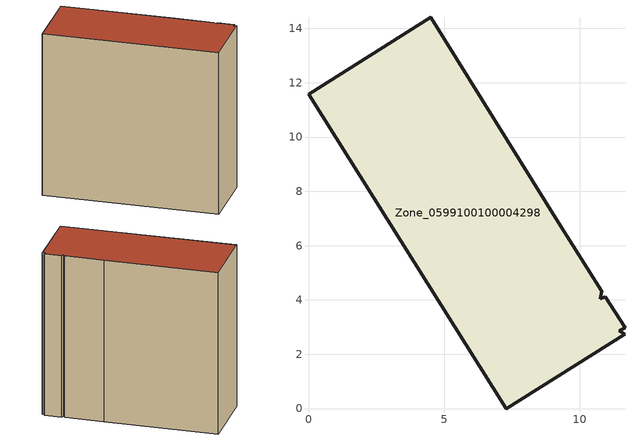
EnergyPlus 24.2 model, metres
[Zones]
Zone_0599100100004298
 floor ground (C_G): 7.28,0 0,11.58 4.5,14.41 9.21,6.86 10.81,4.32 10.74,4.05 10.94,4.12 11.66,2.98 11.45,2.86 11.65,2.74 z0
 wall outside (C_F): 0,11.58 7.28,0 11.65,2.74 11.45,2.86 11.66,2.98 10.94,4.12 10.74,4.05 10.81,4.32 9.21,6.86 4.5,14.41 0,11.58 z0:13.19
 roof outside (C_R): 10.74,4.05 10.81,4.32 9.21,6.86 4.5,14.41 0,11.58 7.28,0 11.65,2.74 11.45,2.86 11.66,2.98 10.94,4.12 z13.19
[BUILDING]
Pand.0599100100004298: North Axis=0; Terrain=City; Loads Convergence Tolerance Value=0.04; Temperature Convergence Tolerance Value=0.4; Solar Distribution=FullExterior; Maximum Number of Warmup Days=25; Minimum Number of Warmup Days=1
[Site:Location]
Rotterdam.The.Hague.AP_ZH_NLD Design_Conditions: Latitude=51.96; Longitude=4.45; Time Zone=1; Elevation=-4.5
[SITE:GROUNDTEMPERATURE:BUILDINGSURFACE]
18, 18, 18, 18, 18, 18, 18, 18, 18, 18, 18, 18
[MATERIAL] Thermal Absorptance=0.9; Solar Absorptance=0.7; Visible Absorptance=0.7
Name | Roughness | Thickness | Conductivity | Density | Specific Heat
G.TC.2006-2014 | MediumSmooth | 0.15 | 0.06 | 540 | 1210
F.TC.2006-2014 | Rough | 0.3 | 0.12 | 1920 | 840
R.TC.2006-2014 | MediumRough | 0.2 | 0.08 | 1500 | 1000
[CONSTRUCTION]
C_G: G.TC.2006-2014
C_F: F.TC.2006-2014
C_R: R.TC.2006-2014
[ZONE]
Zone_0599100100004298: Type=1; Multiplier=1; Ceiling Height=Autocalculate; Volume=Autocalculate; Floor Area=autocalculate; Part of Total Floor Area=Yes
[ZONEINFILTRATION:DESIGNFLOWRATE]
Infil_Zone_0599100100004298: Zone or ZoneList or Space or SpaceList=Zone_0599100100004298; Schedule=AlwaysOn; Design Flow Rate Calculation Method=Flow/Area; Flow Rate per Floor Area=0.0015; Constant Term Coefficient=1; Temperature Term Coefficient=0; Velocity Term Coefficient=0; Velocity Squared Term Coefficient=0
[HVACTEMPLATE:ZONE:IDEALLOADSAIRSYSTEM]
Zone_0599100100004298: Maximum Heating Supply Air Temperature=50; Minimum Cooling Supply Air Temperature=13; Maximum Heating Supply Air Humidity Ratio=0.0156; Minimum Cooling Supply Air Humidity Ratio=0.0077; Heating Limit=NoLimit; Cooling Limit=NoLimit; Dehumidification Control Type=ConstantSensibleHeatRatio; Cooling Sensible Heat Ratio=0.7; Dehumidification Setpoint=60; Humidification Control Type=None; Humidification Setpoint=30; Outdoor Air Method=None; Outdoor Air Flow Rate per Person=0.00944; Outdoor Air Flow Rate per Zone Floor Area=0; Outdoor Air Flow Rate per Zone=0; Demand Controlled Ventilation Type=None; Outdoor Air Economizer Type=NoEconomizer; Heat Recovery Type=None; Sensible Heat Recovery Effectiveness=0.7; Latent Heat Recovery Effectiveness=0.65
[ZONECONTROL:THERMOSTAT]
ThermostatControl_Zone_0599100100004298: Zone or ZoneList=Zone_0599100100004298; Control Type Schedule=DualSetpointControlType; Control 1=Thermostat_Zone_0599100100004298; Temperature Difference Between Cutout And Setpoint=0
[THERMOSTATSETPOINT:DUALSETPOINT]
Thermostat_Zone_0599100100004298: Heating Setpoint Temperature Schedule=HeatingSetpoint_Zone_0599100100004298; Cooling Setpoint Temperature Schedule=CoolingSetpoint_Zone_0599100100004298
[SCHEDULE:COMPACT]
HeatingSetpoint_Zone_0599100100004298: Through: 12/31, For: AllDays, Until: 24:00, 21
CoolingSetpoint_Zone_0599100100004298: Through: 12/31, For: AllDays, Until: 24:00, 24
DualSetpointControlType: Through: 12/31, For: AllDays, Until: 24:00, 4
AlwaysOn: Through: 12/31, For: AllDays, Until: 24:00, 1
